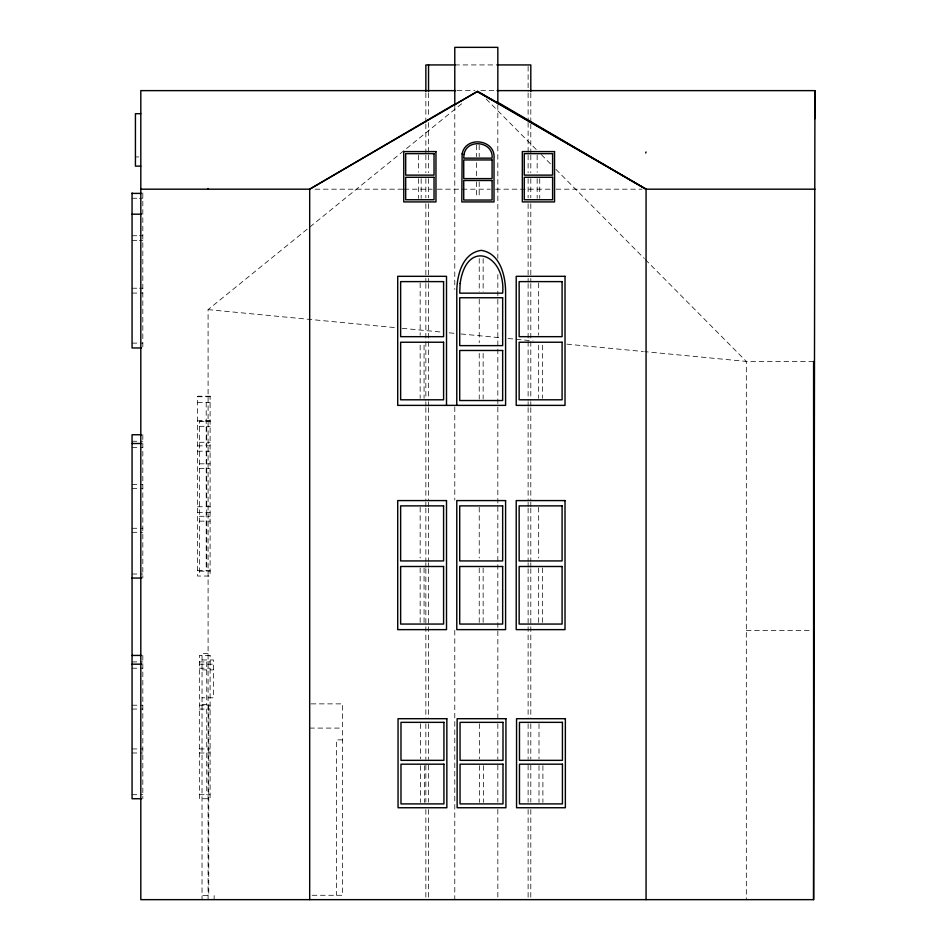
<?xml version="1.0" encoding="UTF-8"?>
<svg xmlns="http://www.w3.org/2000/svg" width="947" height="947" viewBox="0 0 947 947"><rect width="100%" height="100%" fill="white"/><g stroke="black" fill="none" stroke-linecap="round" stroke-linejoin="round"><path stroke-width="0.71" stroke-dasharray="4.74 3.55" d="M208.091 899.65L208.091 309.622L464.125 101.779M454.785 64.929L497.838 64.929M457.176 90.628L474.921 90.628M480.827 90.628L495.612 90.628M135.421 156.942L138.783 156.942M315.091 189.187L402.629 189.187M404.097 189.187L432.14 189.187M437.336 189.187L490.286 189.187M495.577 189.187L550.574 189.187M556.067 189.187L642.066 189.187M132.059 198.243L138.226 198.243M139.458 198.243L142.819 198.243M132.059 235.744L138.226 235.744M139.458 235.744L142.819 235.744M132.059 240.349L138.226 240.349M139.458 240.349L142.819 240.349M132.059 288.219L138.226 288.219M139.458 288.219L142.819 288.219M132.059 293.061L142.819 293.061M132.059 343.122L142.819 343.122M813.591 361.423L746.319 361.423L644.848 351.657M197.615 396.734L210.104 396.734M197.615 402.357L210.104 402.357M197.615 420.859L210.104 420.859M210.104 421.024L199.344 421.024L199.344 576.036M199.344 421.474L210.104 421.474M199.344 426.316L210.104 426.316M132.059 441.243L142.819 441.243M199.344 442.273L210.104 442.273M197.615 445.859L210.104 445.859M132.059 447.54L142.819 447.54M197.615 451.198L210.104 451.198M199.344 463.817L210.104 463.817M199.344 468.422L210.104 468.422M132.059 484.544L142.819 484.544M132.059 488.38L142.819 488.38M197.615 506.74L210.104 506.74M197.615 512.351L210.104 512.351M199.344 516.293L210.104 516.293M199.344 521.146L210.104 521.146M132.059 528.272L142.819 528.272M132.059 532.309L142.819 532.309M197.615 570.425L210.104 570.425M199.344 571.195L210.104 571.195M132.059 574.024L142.819 574.024M746.319 630.536L812.135 630.536M208.091 653.406L202.031 653.406L202.031 899.65M202.031 659.952L213.466 659.952L213.466 697.809L202.031 697.809M132.059 661.917L142.819 661.917M199.344 661.917L210.104 661.917M199.344 664.178L213.466 664.178M132.059 668.215L142.819 668.215M199.344 668.215L210.104 668.215M202.031 669.872L213.466 669.872M311.113 703.87L342.648 703.87L342.648 895.282L309.681 895.282M202.031 704.544L208.754 704.544L208.754 895.613L202.031 895.613M132.059 705.219L142.819 705.219M199.344 705.219L210.104 705.219M132.059 709.054L142.819 709.054M199.344 709.054L210.104 709.054M309.681 728.089L342.648 728.089M342.648 739.867L336.587 739.867L336.587 895.282M132.059 748.947L142.819 748.947M199.344 748.947L210.104 748.947M132.059 752.983L142.819 752.983M199.344 752.983L210.104 752.983M132.059 794.699L142.819 794.699M199.344 794.699L210.104 794.699M208.091 309.622L394.852 327.591M402.203 328.301L441.906 332.125M449.257 332.823L455.14 333.391M461.023 333.96L500.726 337.783M508.077 338.493L533.078 340.896M566.91 344.152L643.38 351.515M486.19 99.009L537.186 150.455M541.282 154.586L550.704 164.091M555.913 169.347L644.351 258.555M645.333 259.549L746.319 361.423L746.319 899.65M542.903 765.661L542.903 802.429M542.56 345.193L542.56 398.32M542.56 567.975L542.56 622.593M539.731 178.699L539.731 198.337M539.009 723.816L539.009 758.878M539.009 765.661L539.009 802.429M538.665 283.058L538.665 335.214M538.665 345.193L538.665 398.32M538.665 507.32L538.665 558.032M538.665 567.975L538.665 622.593M537.15 155.083L537.15 172.259M537.15 178.699L537.15 198.337M530.805 92.995L530.805 122.542M530.805 124.021L530.805 153.568M530.805 155.048L530.805 172.768M530.805 178.687L530.805 197.887M530.805 203.794L530.805 282.099M530.805 283.579L530.805 400.297M530.805 401.765L530.805 406.204M530.805 407.683L530.805 500.75M530.805 502.23L530.805 506.669M530.805 508.137L530.805 561.322M530.805 562.802L530.805 567.241M530.805 568.709L530.805 717.933M530.805 723.839L530.805 759.293M530.805 765.212L530.805 802.145M530.805 809.531L530.805 898.17M528.118 66.397L528.118 91.516M528.118 92.995L528.118 121.062M528.118 122.542L528.118 153.568M528.118 155.048L528.118 172.768M528.118 178.687L528.118 197.887M528.118 203.794L528.118 282.099M528.118 283.579L528.118 400.297M528.118 401.765L528.118 406.204M528.118 407.683L528.118 500.75M528.118 502.23L528.118 506.669M528.118 508.137L528.118 561.322M528.118 562.802L528.118 567.241M528.118 568.709L528.118 717.933M528.118 723.839L528.118 759.293M528.118 765.212L528.118 802.145M528.118 809.531L528.118 898.17M497.838 104.809L497.838 258.46M497.838 274.512L497.838 717.933M497.838 723.78L497.838 759.293M497.838 765.164L497.838 802.145M497.838 809.389L497.838 898.17M483.479 765.661L483.479 802.429M483.136 258.531L483.136 291.712M483.136 353.42L483.136 399.054M483.136 567.975L483.136 622.593M479.573 723.816L479.573 758.878M479.573 765.661L479.573 802.429M479.194 144.986L479.194 156.681M479.194 181.895L479.194 197.236M479.229 258.531L479.229 291.712M479.229 299.205L479.229 342.731M479.229 353.42L479.229 399.054M479.229 507.32L479.229 558.032M479.229 567.975L479.229 622.593M476.625 144.986L476.625 156.681M476.625 162.813L476.625 175.74M476.625 181.895L476.625 197.236M454.785 106.076L454.785 289.486M454.785 406.914L454.785 500.134M454.785 630.347L454.785 899.65M428.541 92.995L428.541 116.635M428.541 122.542L428.541 153.568M428.541 155.048L428.541 172.768M428.541 178.687L428.541 197.887M428.541 203.794L428.541 282.099M428.541 283.579L428.541 400.297M428.541 401.765L428.541 406.204M428.541 407.683L428.541 500.75M428.541 502.23L428.541 506.669M428.541 508.137L428.541 561.322M428.541 562.802L428.541 567.241M428.541 568.709L428.541 717.933M428.541 723.839L428.541 759.293M428.541 765.212L428.541 802.145M428.541 809.531L428.541 898.17M425.854 92.995L425.854 122.542M425.854 124.021L425.854 153.568M425.854 155.048L425.854 172.768M425.854 178.687L425.854 197.887M425.854 203.794L425.854 282.099M425.854 283.579L425.854 400.297M425.854 401.765L425.854 406.204M425.854 407.683L425.854 500.75M425.854 502.23L425.854 506.669M425.854 508.137L425.854 561.322M425.854 562.802L425.854 567.241M425.854 568.709L425.854 717.933M425.854 723.839L425.854 759.293M425.854 765.212L425.854 802.145M425.854 809.531L425.854 899.65M424.41 765.661L424.41 802.429M424.067 345.193L424.067 398.32M424.067 567.975L424.067 622.593M421.155 178.699L421.155 198.337M420.504 723.816L420.504 758.878M420.504 765.661L420.504 802.429M420.16 283.058L420.16 335.214M420.16 345.193L420.16 398.32M420.16 507.32L420.16 558.032M420.16 567.975L420.16 622.593M418.574 155.083L418.574 172.259M418.574 178.699L418.574 198.337M214.14 895.613L214.14 899.65M206.742 426.316L206.742 463.817M206.742 468.422L206.742 516.293M206.742 521.146L206.742 571.195M206.742 661.917L206.742 705.219M206.742 709.054L206.742 748.947M206.742 752.983L206.742 794.699M206.197 402.357L206.197 445.859M206.197 451.198L206.197 506.74M206.197 512.351L206.197 570.425M142.819 192.951L142.819 347.963M142.819 434.756L142.819 578.061M142.819 655.431L142.819 798.735M210.104 396.225L197.615 396.225L197.615 576.036L210.104 576.036L210.104 396.225M210.104 655.431L199.344 655.431L199.344 798.735L210.104 798.735L210.104 655.431"/><path stroke-width="1.42" d="M455.696 90.628L140.807 90.628L140.807 899.65L813.591 899.65L814.941 90.628L497.092 90.628M814.894 118.73L814.941 90.628M814.941 189.187L646.067 189.187L477.619 91.326L309.681 189.187L140.807 189.187M645.688 153.012L646.067 151.958M454.939 104.063L309.681 189.187L309.681 899.65M454.785 104.596L477.619 91.326M455.069 64.929L425.854 64.929L425.854 91.516M497.211 64.929L530.805 64.929L530.805 91.516M140.807 113.687L135.421 113.687L135.421 166.139L140.807 166.116M132.059 193.401L141.482 193.401M132.059 214.188L141.482 214.188M141.482 347.963L132.059 347.963L132.059 192.951M141.482 434.756L132.059 434.756L132.059 798.735L141.482 798.735M132.059 443.504L141.482 443.504M132.059 578.061L141.482 578.061M132.059 655.431L141.482 655.431M132.059 664.178L141.482 664.178M497.838 103.069L477.489 91.681L646.067 189.187L646.067 899.65M498.027 102.43L646.067 189.187M813.591 361.423L813.591 899.65M497.838 103.578L497.838 47.35L454.785 47.35L454.785 105.058M456.785 405.375L456.785 293.156C456.537 276.666 461.876 253.133 481.183 250.363C500.49 253.133 505.828 276.666 505.591 293.156L505.591 405.375L397.716 405.375L397.716 276.323L446.511 276.323L446.511 405.375M428.541 64.929L428.541 91.516M208.091 188.512L208.091 189.187M460.124 283.496L459.709 293.156L502.656 293.156C506.018 254.707 466.658 237.508 460.124 283.496M464.006 154.385L463.734 158.149L492.085 158.149C493.742 141.494 466.918 137.966 464.006 154.385M462.148 153.899L461.805 201.912L494.014 201.912L494.014 158.149C495.719 139.363 465.545 135.445 462.148 153.899M435.963 151.579L403.753 151.579L403.753 201.912L435.963 201.912L435.963 151.579M554.54 151.579L522.33 151.579L522.33 201.912L554.54 201.912L554.54 151.579M434.034 153.651L405.683 153.651L405.683 175.124L434.034 175.124L434.034 153.651M552.61 153.651L524.259 153.651L524.259 175.124L552.61 175.124L552.61 153.651M492.085 159.948L463.734 159.948L463.734 178.616L492.085 178.616L492.085 159.948M434.034 177.29L405.683 177.29L405.683 199.746L434.034 199.746L434.034 177.29M552.61 177.29L524.259 177.29L524.259 199.746L552.61 199.746L552.61 177.29M492.085 180.51L463.734 180.51L463.734 200.03L492.085 200.03L492.085 180.51M565.016 276.323L516.21 276.323L516.21 405.375L565.016 405.375L565.016 276.323M443.587 281.614L400.64 281.614L400.64 336.67L443.587 336.67L443.587 281.614M562.092 281.614L519.145 281.614L519.145 336.67L562.092 336.67L562.092 281.614M502.656 297.749L459.709 297.749L459.709 345.631L502.656 345.631L502.656 297.749M443.587 342.234L400.64 342.234L400.64 399.8L443.587 399.8L443.587 342.234M562.092 342.234L519.145 342.234L519.145 399.8L562.092 399.8L562.092 342.234M502.656 350.473L459.709 350.473L459.709 400.534L502.656 400.534L502.656 350.473M446.511 500.584L397.716 500.584L397.716 629.637L446.511 629.637L446.511 500.584M505.591 500.584L456.785 500.584L456.785 629.637L505.591 629.637L505.591 500.584M565.016 500.584L516.21 500.584L516.21 629.637L565.016 629.637L565.016 500.584M443.587 505.876L400.64 505.876L400.64 560.932L443.587 560.932L443.587 505.876M502.656 505.876L459.709 505.876L459.709 560.932L502.656 560.932L502.656 505.876M562.092 505.876L519.145 505.876L519.145 560.932L562.092 560.932L562.092 505.876M443.587 566.495L400.64 566.495L400.64 624.061L443.587 624.061L443.587 566.495M502.656 566.495L459.709 566.495L459.709 624.061L502.656 624.061L502.656 566.495M562.092 566.495L519.145 566.495L519.145 624.061L562.092 624.061L562.092 566.495M446.854 718.702L398.048 718.702L398.048 807.744L446.854 807.744L446.854 718.702M505.923 718.702L457.129 718.702L457.129 807.744L505.923 807.744L505.923 718.702M565.359 718.702L516.553 718.702L516.553 807.744L565.359 807.744L565.359 718.702M443.93 722.348L400.983 722.348L400.983 760.346L443.93 760.346L443.93 722.348M502.999 722.348L460.053 722.348L460.053 760.346L502.999 760.346L502.999 722.348M562.423 722.348L519.477 722.348L519.477 760.346L562.423 760.346L562.423 722.348M443.93 764.182L400.983 764.182L400.983 803.908L443.93 803.908L443.93 764.182M502.999 764.182L460.053 764.182L460.053 803.908L502.999 803.908L502.999 764.182M562.423 764.182L519.477 764.182L519.477 803.908L562.423 803.908L562.423 764.182"/></g></svg>
